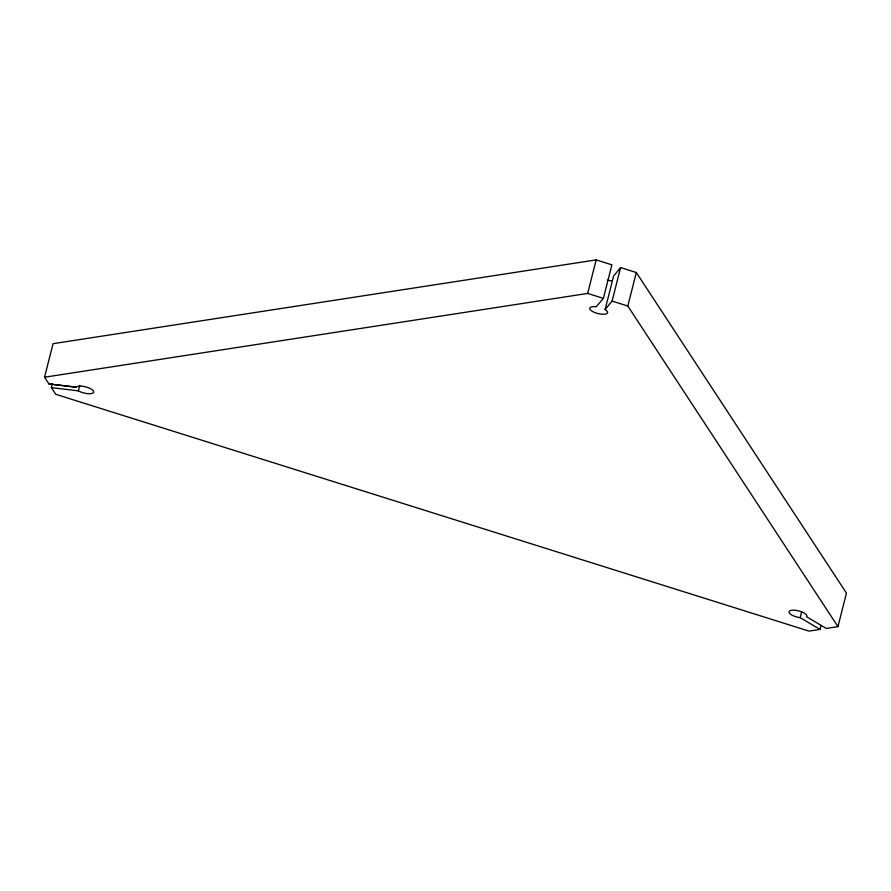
<?xml version="1.0" encoding="UTF-8"?>
<svg xmlns="http://www.w3.org/2000/svg" width="891" height="891" viewBox="0 0 891 891"><rect width="100%" height="100%" fill="white"/><g stroke="black" fill="none" stroke-linecap="round" stroke-linejoin="round"><path stroke-width="1.34" d="M52.38 383.587L51.366 387.607L78.486 390.893A9.222 3.196 14.2 0 0 91.695 393.532A9.222 3.196 14.2 0 0 89.813 388.32A9.222 3.196 14.2 0 0 76.927 386.583L76.08 387.173L48.96 383.943L44.55 377.216L53.037 343.692L596.157 259.894L611.883 264.839L603.396 298.362L596.246 306.749A9.222 3.196 14.2 0 0 590.276 309.756A9.222 3.196 14.2 0 0 602.561 314.267A9.222 3.196 14.2 0 0 606.392 310.469L605.1 309.589L613.587 276.065L620.582 267.567L636.308 272.512L846.45 593.116L837.963 626.64L826.302 628.445L806.589 616.772A9.222 3.196 14.2 0 0 799.416 611.081A9.222 3.196 14.2 0 0 789.014 611.772A9.222 3.196 14.2 0 0 798.069 617.307L800.207 617.663L820.032 629.414L821.057 625.382M78.352 390.793L79.711 385.424M44.55 377.216L587.67 293.417L596.157 259.894M605.1 309.589L612.095 301.091L620.582 267.567M837.963 626.64L627.821 306.036L636.308 272.512M800.207 617.663L801.566 612.306M820.032 629.414L809.017 631.106L55.754 394.301L51.366 387.607M48.96 383.943L76.08 387.173M587.67 293.417L603.396 298.362M612.095 301.091L627.821 306.036M611.738 280.754A9.222 3.196 14.2 0 1 607.261 280.231"/></g></svg>
